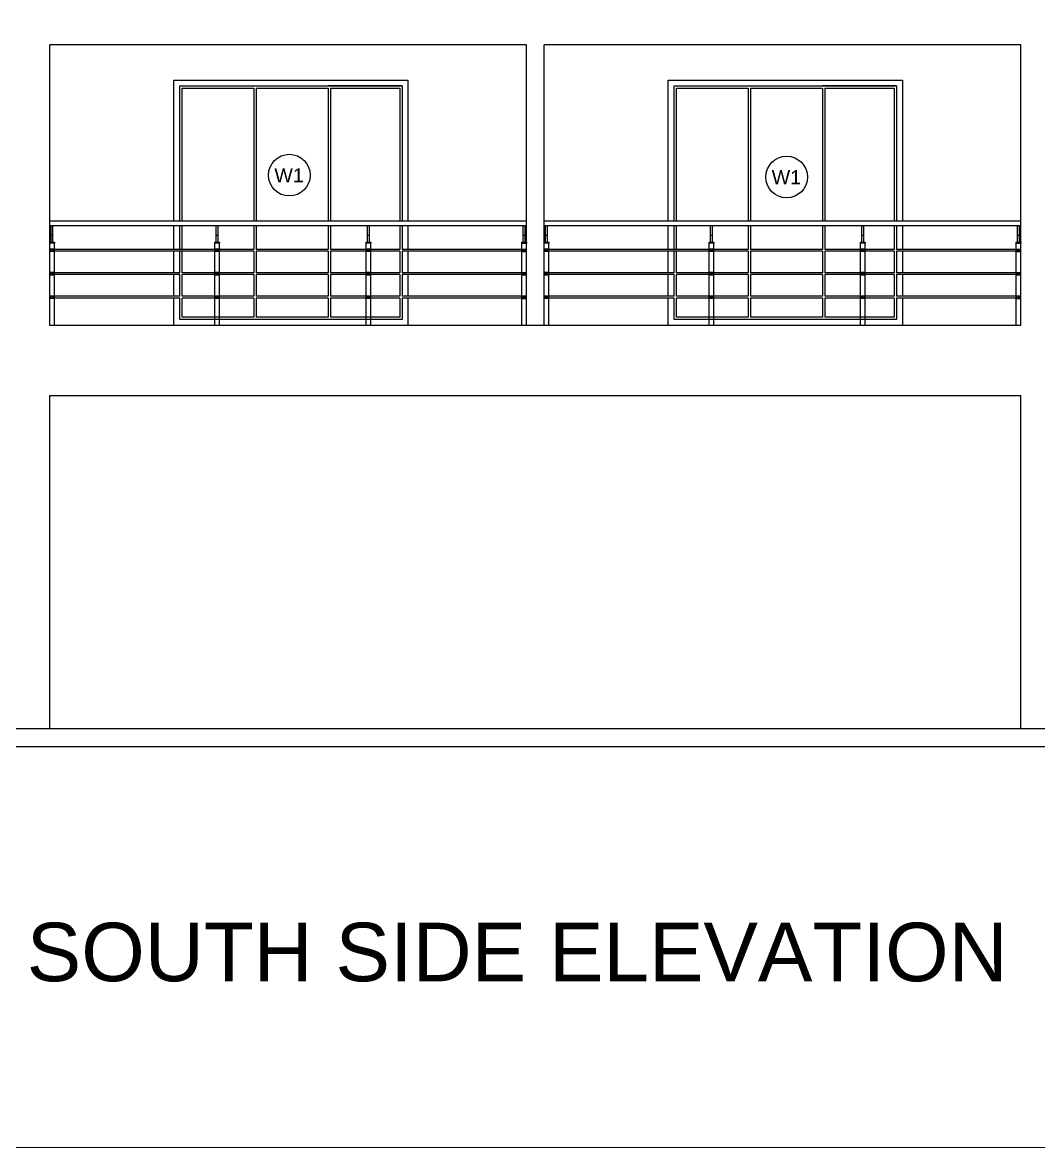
# Model space of a CAD drawing. Header units: millimetres. Extents: x -1932176 to 78768, y -1967 to 1266654.
# Drawn here: x -455786 to -447104, y 388134 to 397751 of the extents above; entities that cross this region are included whole.
import ezdxf

# ---------------------------------------------------------------- set-up
doc = ezdxf.new("R2010")
doc.units = ezdxf.units.MM
doc.layers.add('railing', color=212, linetype='Continuous', lineweight=25)
doc.layers.add('SHEET', color=7, linetype='Continuous', lineweight=13)
doc.styles.get("Standard").update_dxf_attribs({"font": 'arial.ttf'})

# ---------------------------------------------------------------- blocks, each defined once
blk = doc.blocks.new('ригеледержатель')
at = {"layer": 'railing', "ltscale": 10}
blk.add_lwpolyline([(148239.9, 1192434.6), (148269.9, 1192434.6), (148269.9, 1192416.6), (148239.9, 1192416.6)], close=True, dxfattribs=at)
blk.add_circle((148254.9, 1192425.6), 3, dxfattribs=at)

msp = doc.modelspace()

# ---------------------------------------------------------------- linework, layer by layer
at = {"ltscale": 30}
for p, q in [((-455554.05056, 395161.67608), (-455554.05056, 397561.20508)), ((-451479.05056, 397561.20508), (-455554.05056, 397561.20508)), ((-451479.05056, 395161.67608), (-451479.05056, 397561.20508)), ((-451329.05056, 395161.67608), (-451329.05056, 397561.20508)), ((-447254.05056, 397561.20508), (-451329.05056, 397561.20508)), ((-447254.05056, 395161.67608), (-447254.05056, 397561.20508)), ((-454442.36553, 397209.17608), (-452542.36553, 397209.17608)), ((-454442.36553, 397209.17608), (-453809.36553, 397209.17608)), ((-453809.36553, 397189.17608), (-453809.36553, 396053.70508)), ((-453789.36553, 397189.17608), (-453789.36553, 396053.70508)), ((-452542.36553, 397209.17608), (-453175.36553, 397209.17608)), ((-453175.36553, 397189.17608), (-453175.36553, 396053.70508)), ((-453155.36553, 397189.17608), (-453155.36553, 396053.70508)), ((-452542.36553, 397209.17608), (-452542.36553, 396734.47812)), ((-450217.36553, 397209.17608), (-448317.36553, 397209.17608)), ((-450217.36553, 397209.17608), (-449584.36553, 397209.17608)), ((-449584.36553, 397189.17608), (-449584.36553, 396053.70508)), ((-449564.36553, 397189.17608), (-449564.36553, 396053.70508)), ((-448317.36553, 397209.17608), (-448950.36553, 397209.17608)), ((-448950.36553, 397189.17608), (-448950.36553, 396053.70508)), ((-448930.36553, 397189.17608), (-448930.36553, 396053.70508)), ((-448317.36553, 397209.17608), (-448317.36553, 396734.47812)), ((-451479.05056, 396053.70508), (-455554.05056, 396053.70508)), ((-451479.05056, 396013.70508), (-455554.05056, 396013.70508)), ((-453809.36553, 396013.70508), (-453809.36553, 395811.70508)), ((-453789.36553, 396013.70508), (-453789.36553, 395811.70508)), ((-453175.36553, 396013.70508), (-453175.36553, 395811.70508)), ((-453155.36553, 396013.70508), (-453155.36553, 395811.70508)), ((-447254.05056, 396053.70508), (-451329.05056, 396053.70508)), ((-447254.05056, 396013.70508), (-451329.05056, 396013.70508)), ((-449584.36553, 396013.70508), (-449584.36553, 395811.70508)), ((-449564.36553, 396013.70508), (-449564.36553, 395811.70508)), ((-448950.36553, 396013.70508), (-448950.36553, 395811.70508)), ((-448930.36553, 396013.70508), (-448930.36553, 395811.70508)), ((-453809.36553, 395811.70508), (-455554.05056, 395811.70508)), ((-453175.36553, 395811.70508), (-453789.36553, 395811.70508)), ((-452562.36553, 395811.70508), (-453155.36553, 395811.70508)), ((-451479.05056, 395811.70508), (-452542.36553, 395811.70508)), ((-449584.36553, 395811.70508), (-451329.05056, 395811.70508)), ((-448950.36553, 395811.70508), (-449564.36553, 395811.70508)), ((-448337.36553, 395811.70508), (-448930.36553, 395811.70508)), ((-447254.05056, 395811.70508), (-448317.36553, 395811.70508)), ((-453809.36553, 395795.70508), (-455554.05056, 395795.70508)), ((-453809.36553, 395795.70508), (-453809.36553, 395611.70508)), ((-453789.36553, 395795.70508), (-453789.36553, 395611.70508)), ((-453175.36553, 395795.70508), (-453789.36553, 395795.70508)), ((-453175.36553, 395795.70508), (-453175.36553, 395611.70508)), ((-453155.36553, 395795.70508), (-453155.36553, 395611.70508)), ((-452562.36553, 395795.70508), (-453155.36553, 395795.70508)), ((-451479.05056, 395795.70508), (-452542.36553, 395795.70508)), ((-449584.36553, 395795.70508), (-451329.05056, 395795.70508)), ((-449584.36553, 395795.70508), (-449584.36553, 395611.70508)), ((-449564.36553, 395795.70508), (-449564.36553, 395611.70508)), ((-448950.36553, 395795.70508), (-449564.36553, 395795.70508)), ((-448950.36553, 395795.70508), (-448950.36553, 395611.70508)), ((-448930.36553, 395795.70508), (-448930.36553, 395611.70508)), ((-448337.36553, 395795.70508), (-448930.36553, 395795.70508)), ((-447254.05056, 395795.70508), (-448317.36553, 395795.70508)), ((-454442.36553, 395611.70508), (-455554.05056, 395611.70508)), ((-454442.36553, 395595.70508), (-455554.05056, 395595.70508)), ((-453809.36553, 395611.70508), (-454422.36553, 395611.70508)), ((-453809.36553, 395595.70508), (-454422.36553, 395595.70508)), ((-453809.36553, 395595.70508), (-453809.36553, 395411.70508)), ((-453175.36553, 395611.70508), (-453789.36553, 395611.70508)), ((-453789.36553, 395595.70508), (-453789.36553, 395411.70508)), ((-453175.36553, 395595.70508), (-453789.36553, 395595.70508)), ((-453175.36553, 395595.70508), (-453175.36553, 395411.70508)), ((-452562.36553, 395611.70508), (-453155.36553, 395611.70508)), ((-453155.36553, 395595.70508), (-453155.36553, 395411.70508)), ((-452562.36553, 395595.70508), (-453155.36553, 395595.70508)), ((-451479.05056, 395611.70508), (-452542.36553, 395611.70508)), ((-451479.05056, 395595.70508), (-452542.36553, 395595.70508)), ((-450217.36553, 395611.70508), (-451329.05056, 395611.70508)), ((-450217.36553, 395595.70508), (-451329.05056, 395595.70508)), ((-449584.36553, 395611.70508), (-450197.36553, 395611.70508)), ((-449584.36553, 395595.70508), (-450197.36553, 395595.70508)), ((-449584.36553, 395595.70508), (-449584.36553, 395411.70508)), ((-448950.36553, 395611.70508), (-449564.36553, 395611.70508)), ((-449564.36553, 395595.70508), (-449564.36553, 395411.70508)), ((-448950.36553, 395595.70508), (-449564.36553, 395595.70508)), ((-448950.36553, 395595.70508), (-448950.36553, 395411.70508)), ((-448337.36553, 395611.70508), (-448930.36553, 395611.70508)), ((-448930.36553, 395595.70508), (-448930.36553, 395411.70508)), ((-448337.36553, 395595.70508), (-448930.36553, 395595.70508)), ((-447254.05056, 395611.70508), (-448317.36553, 395611.70508)), ((-447254.05056, 395595.70508), (-448317.36553, 395595.70508)), ((-454442.36553, 395411.70508), (-455554.05056, 395411.70508)), ((-454442.36553, 395395.70508), (-455554.05056, 395395.70508)), ((-453809.36553, 395411.70508), (-454422.36553, 395411.70508)), ((-453809.36553, 395395.70508), (-454422.36553, 395395.70508)), ((-453809.36553, 395395.70508), (-453809.36553, 395231.67608)), ((-453175.36553, 395411.70508), (-453789.36553, 395411.70508)), ((-453789.36553, 395395.70508), (-453789.36553, 395231.67608)), ((-453175.36553, 395395.70508), (-453789.36553, 395395.70508)), ((-453175.36553, 395395.70508), (-453175.36553, 395231.67608)), ((-452562.36553, 395411.70508), (-453155.36553, 395411.70508)), ((-453155.36553, 395395.70508), (-453155.36553, 395231.67608)), ((-452562.36553, 395395.70508), (-453155.36553, 395395.70508)), ((-451479.05056, 395411.70508), (-452542.36553, 395411.70508)), ((-451479.05056, 395395.70508), (-452542.36553, 395395.70508)), ((-450217.36553, 395411.70508), (-451329.05056, 395411.70508)), ((-450217.36553, 395395.70508), (-451329.05056, 395395.70508)), ((-449584.36553, 395411.70508), (-450197.36553, 395411.70508)), ((-449584.36553, 395395.70508), (-450197.36553, 395395.70508)), ((-449584.36553, 395395.70508), (-449584.36553, 395231.67608)), ((-448950.36553, 395411.70508), (-449564.36553, 395411.70508)), ((-449564.36553, 395395.70508), (-449564.36553, 395231.67608)), ((-448950.36553, 395395.70508), (-449564.36553, 395395.70508)), ((-448950.36553, 395395.70508), (-448950.36553, 395231.67608)), ((-448337.36553, 395411.70508), (-448930.36553, 395411.70508)), ((-448930.36553, 395395.70508), (-448930.36553, 395231.67608)), ((-448337.36553, 395395.70508), (-448930.36553, 395395.70508)), ((-447254.05056, 395411.70508), (-448317.36553, 395411.70508)), ((-447254.05056, 395395.70508), (-448317.36553, 395395.70508)), ((-447254.05056, 395161.67608), (-455554.05056, 395161.67608)), ((-455554.05056, 391711.67608), (-455554.05056, 394561.67608)), ((-455554.05056, 394561.67608), (-447254.05056, 394561.67608)), ((-447254.05056, 391711.67608), (-447254.05056, 394561.67608)), ((-443202.66356, 391711.67608), (-459605.70363, 391711.67608)), ((-470017.95712, 391561.67608), (-438267.67432, 391561.67608))]:
    msp.add_line(p, q, dxfattribs=at)
at = {"ltscale": 10}
for p, q in [((-455542.05056, 395873.70508), (-455542.05056, 396013.70508)), ((-455526.05056, 395873.70508), (-455526.05056, 396013.70508)), ((-454131.25133, 395873.70508), (-454131.25133, 396013.70508)), ((-454115.25133, 395873.70508), (-454115.25133, 396013.70508)), ((-452837.34831, 395873.70508), (-452837.34831, 396013.70508)), ((-452821.34831, 395873.70508), (-452821.34831, 396013.70508)), ((-451507.05056, 395871.67608), (-451507.05056, 396013.70508)), ((-451491.05056, 395871.67608), (-451491.05056, 396013.70508)), ((-451317.05056, 395873.70508), (-451317.05056, 396013.70508)), ((-451301.05056, 395873.70508), (-451301.05056, 396013.70508)), ((-449906.25133, 395873.70508), (-449906.25133, 396013.70508)), ((-449890.25133, 395873.70508), (-449890.25133, 396013.70508)), ((-448612.34831, 395873.70508), (-448612.34831, 396013.70508)), ((-448596.34831, 395873.70508), (-448596.34831, 396013.70508)), ((-447282.05056, 395871.67608), (-447282.05056, 396013.70508)), ((-447266.05056, 395871.67608), (-447266.05056, 396013.70508)), ((-455554.05056, 395811.70508), (-455554.05056, 395863.70508)), ((-455554.05056, 395611.70508), (-455554.05056, 395811.70508)), ((-455514.05056, 395811.70508), (-455514.05056, 395863.70508)), ((-454143.25133, 395811.70508), (-454143.25133, 395863.70508)), ((-454143.25133, 395611.70508), (-454143.25133, 395811.70508)), ((-454103.25133, 395811.70508), (-454103.25133, 395863.70508)), ((-452849.34831, 395811.70508), (-452849.34831, 395863.70508)), ((-452849.34831, 395611.70508), (-452849.34831, 395811.70508)), ((-452809.34831, 395811.70508), (-452809.34831, 395863.70508)), ((-451519.05056, 395809.67608), (-451519.05056, 395861.67608)), ((-451519.05056, 395609.67608), (-451519.05056, 395809.67608)), ((-451479.05056, 395809.67608), (-451479.05056, 395861.67608)), ((-451329.05056, 395811.70508), (-451329.05056, 395863.70508)), ((-451329.05056, 395611.70508), (-451329.05056, 395811.70508)), ((-451289.05056, 395811.70508), (-451289.05056, 395863.70508)), ((-449918.25133, 395811.70508), (-449918.25133, 395863.70508)), ((-449918.25133, 395611.70508), (-449918.25133, 395811.70508)), ((-449878.25133, 395811.70508), (-449878.25133, 395863.70508)), ((-448624.34831, 395811.70508), (-448624.34831, 395863.70508)), ((-448624.34831, 395611.70508), (-448624.34831, 395811.70508)), ((-448584.34831, 395811.70508), (-448584.34831, 395863.70508)), ((-447294.05056, 395809.67608), (-447294.05056, 395861.67608)), ((-447294.05056, 395609.67608), (-447294.05056, 395809.67608)), ((-447254.05056, 395809.67608), (-447254.05056, 395861.67608)), ((-455514.05056, 395611.70508), (-455514.05056, 395795.70508)), ((-454103.25133, 395611.70508), (-454103.25133, 395795.70508)), ((-452809.34831, 395611.70508), (-452809.34831, 395795.70508)), ((-451479.05056, 395609.67608), (-451479.05056, 395793.67608)), ((-451289.05056, 395611.70508), (-451289.05056, 395795.70508)), ((-449878.25133, 395611.70508), (-449878.25133, 395795.70508)), ((-448584.34831, 395611.70508), (-448584.34831, 395795.70508)), ((-447254.05056, 395609.67608), (-447254.05056, 395793.67608)), ((-455554.05056, 395411.70508), (-455554.05056, 395611.70508)), ((-455514.05056, 395411.70508), (-455514.05056, 395595.70508)), ((-454143.25133, 395411.70508), (-454143.25133, 395611.70508)), ((-454103.25133, 395411.70508), (-454103.25133, 395595.70508)), ((-452849.34831, 395411.70508), (-452849.34831, 395611.70508)), ((-452809.34831, 395411.70508), (-452809.34831, 395595.70508)), ((-451519.05056, 395409.67608), (-451519.05056, 395609.67608)), ((-451479.05056, 395409.67608), (-451479.05056, 395593.67608)), ((-451329.05056, 395411.70508), (-451329.05056, 395611.70508)), ((-451289.05056, 395411.70508), (-451289.05056, 395595.70508)), ((-449918.25133, 395411.70508), (-449918.25133, 395611.70508)), ((-449878.25133, 395411.70508), (-449878.25133, 395595.70508)), ((-448624.34831, 395411.70508), (-448624.34831, 395611.70508)), ((-448584.34831, 395411.70508), (-448584.34831, 395595.70508)), ((-447294.05056, 395409.67608), (-447294.05056, 395609.67608)), ((-447254.05056, 395409.67608), (-447254.05056, 395593.67608)), ((-455554.05056, 395161.67608), (-455554.05056, 395411.70508)), ((-455514.05056, 395163.70508), (-455514.05056, 395395.70508)), ((-454143.25133, 395161.67608), (-454143.25133, 395411.70508)), ((-454103.25133, 395163.70508), (-454103.25133, 395395.70508)), ((-452849.34831, 395161.67608), (-452849.34831, 395411.70508)), ((-452809.34831, 395163.70508), (-452809.34831, 395395.70508)), ((-451519.05056, 395161.67608), (-451519.05056, 395409.67608)), ((-451479.05056, 395161.67608), (-451479.05056, 395393.67608)), ((-451329.05056, 395161.67608), (-451329.05056, 395411.70508)), ((-451289.05056, 395163.70508), (-451289.05056, 395395.70508)), ((-449918.25133, 395161.67608), (-449918.25133, 395411.70508)), ((-449878.25133, 395163.70508), (-449878.25133, 395395.70508)), ((-448624.34831, 395161.67608), (-448624.34831, 395411.70508)), ((-448584.34831, 395163.70508), (-448584.34831, 395395.70508)), ((-447294.05056, 395161.67608), (-447294.05056, 395409.67608)), ((-447254.05056, 395161.67608), (-447254.05056, 395393.67608))]:
    msp.add_line(p, q, dxfattribs=at)
at = {"ltscale": 100}
for p, q in [((-455542.05056, 395933.70508), (-455526.05056, 395933.70508)), ((-454131.25133, 395933.70508), (-454115.25133, 395933.70508)), ((-452837.34831, 395933.70508), (-452821.34831, 395933.70508)), ((-451507.05056, 395931.67608), (-451491.05056, 395931.67608)), ((-451317.05056, 395933.70508), (-451301.05056, 395933.70508)), ((-449906.25133, 395933.70508), (-449890.25133, 395933.70508)), ((-448612.34831, 395933.70508), (-448596.34831, 395933.70508)), ((-447282.05056, 395931.67608), (-447266.05056, 395931.67608))]:
    msp.add_line(p, q, dxfattribs=at)
for p, q in [((-455514.05056, 395161.67608), (-455514.05056, 395873.70508)), ((-454103.25133, 395161.67608), (-454103.25133, 395873.70508)), ((-452809.34831, 395161.67608), (-452809.34831, 395873.70508)), ((-451479.05056, 395161.67608), (-451479.05056, 395871.67608)), ((-451289.05056, 395161.67608), (-451289.05056, 395873.70508)), ((-449878.25133, 395161.67608), (-449878.25133, 395873.70508)), ((-448584.34831, 395161.67608), (-448584.34831, 395873.70508)), ((-447254.05056, 395161.67608), (-447254.05056, 395871.67608))]:
    msp.add_line(p, q)
at = {"linetype": 'ByBlock', "lineweight": 20}
for p, q in [((-455514.05056, 395161.67608), (-455554.05056, 395161.67608)), ((-454103.25133, 395161.67608), (-454143.25133, 395161.67608)), ((-452809.34831, 395161.67608), (-452849.34831, 395161.67608)), ((-451479.05056, 395161.67608), (-451519.05056, 395161.67608)), ((-451289.05056, 395161.67608), (-451329.05056, 395161.67608)), ((-449878.25133, 395161.67608), (-449918.25133, 395161.67608)), ((-448584.34831, 395161.67608), (-448624.34831, 395161.67608)), ((-447254.05056, 395161.67608), (-447294.05056, 395161.67608))]:
    msp.add_line(p, q, dxfattribs=at)
at = {"ltscale": 30}
for points in [[(-454492.36553, 396053.70508), (-454492.36553, 397259.17608), (-452492.36553, 397259.17608), (-452492.36553, 396053.70508)], [(-450267.36553, 396053.70508), (-450267.36553, 397259.17608), (-448267.36553, 397259.17608), (-448267.36553, 396053.70508)], [(-454442.36553, 396053.70508), (-454442.36553, 397209.17608), (-452542.36553, 397209.17608), (-452542.36553, 396053.70508)], [(-454422.36553, 396053.70508), (-454422.36553, 397189.17608), (-453809.36553, 397189.17608)], [(-453789.36553, 397189.17608), (-453175.36553, 397189.17608)], [(-453155.36553, 397189.17608), (-452562.36553, 397189.17608), (-452562.36553, 396053.70508)], [(-450217.36553, 396053.70508), (-450217.36553, 397209.17608), (-448317.36553, 397209.17608), (-448317.36553, 396053.70508)], [(-450197.36553, 396053.70508), (-450197.36553, 397189.17608), (-449584.36553, 397189.17608)], [(-449564.36553, 397189.17608), (-448950.36553, 397189.17608)], [(-448930.36553, 397189.17608), (-448337.36553, 397189.17608), (-448337.36553, 396053.70508)], [(-454492.36553, 395811.70508), (-454492.36553, 396013.70508)], [(-454442.36553, 395811.70508), (-454442.36553, 396013.70508)], [(-454422.36553, 395811.70508), (-454422.36553, 396013.70508)], [(-452562.36553, 396013.70508), (-452562.36553, 395811.70508)], [(-452542.36553, 396013.70508), (-452542.36553, 395811.70508)], [(-452492.36553, 396013.70508), (-452492.36553, 395811.70508)], [(-450267.36553, 395811.70508), (-450267.36553, 396013.70508)], [(-450217.36553, 395811.70508), (-450217.36553, 396013.70508)], [(-450197.36553, 395811.70508), (-450197.36553, 396013.70508)], [(-448337.36553, 396013.70508), (-448337.36553, 395811.70508)], [(-448317.36553, 396013.70508), (-448317.36553, 395811.70508)], [(-448267.36553, 396013.70508), (-448267.36553, 395811.70508)], [(-454492.36553, 395611.70508), (-454492.36553, 395795.70508)], [(-454442.36553, 395611.70508), (-454442.36553, 395795.70508)], [(-454422.36553, 395611.70508), (-454422.36553, 395795.70508)], [(-452562.36553, 395795.70508), (-452562.36553, 395611.70508)], [(-452542.36553, 395795.70508), (-452542.36553, 395611.70508)], [(-452492.36553, 395795.70508), (-452492.36553, 395611.70508)], [(-450267.36553, 395611.70508), (-450267.36553, 395795.70508)], [(-450217.36553, 395611.70508), (-450217.36553, 395795.70508)], [(-450197.36553, 395611.70508), (-450197.36553, 395795.70508)], [(-448337.36553, 395795.70508), (-448337.36553, 395611.70508)], [(-448317.36553, 395795.70508), (-448317.36553, 395611.70508)], [(-448267.36553, 395795.70508), (-448267.36553, 395611.70508)], [(-454492.36553, 395411.70508), (-454492.36553, 395595.70508)], [(-454442.36553, 395411.70508), (-454442.36553, 395595.70508)], [(-454422.36553, 395411.70508), (-454422.36553, 395595.70508)], [(-452562.36553, 395595.70508), (-452562.36553, 395411.70508)], [(-452542.36553, 395595.70508), (-452542.36553, 395411.70508)], [(-452492.36553, 395595.70508), (-452492.36553, 395411.70508)], [(-450267.36553, 395411.70508), (-450267.36553, 395595.70508)], [(-450217.36553, 395411.70508), (-450217.36553, 395595.70508)], [(-450197.36553, 395411.70508), (-450197.36553, 395595.70508)], [(-448337.36553, 395595.70508), (-448337.36553, 395411.70508)], [(-448317.36553, 395595.70508), (-448317.36553, 395411.70508)], [(-448267.36553, 395595.70508), (-448267.36553, 395411.70508)], [(-454492.36553, 395161.67608), (-454492.36553, 395395.70508)], [(-452542.36553, 395395.70508), (-452542.36553, 395211.67608), (-454442.36553, 395211.67608), (-454442.36553, 395395.70508)], [(-453809.36553, 395231.67608), (-454422.36553, 395231.67608), (-454422.36553, 395395.70508)], [(-452562.36553, 395395.70508), (-452562.36553, 395231.67608), (-453155.36553, 395231.67608)], [(-452492.36553, 395395.70508), (-452492.36553, 395161.67608)], [(-450267.36553, 395161.67608), (-450267.36553, 395395.70508)], [(-448317.36553, 395395.70508), (-448317.36553, 395211.67608), (-450217.36553, 395211.67608), (-450217.36553, 395395.70508)], [(-449584.36553, 395231.67608), (-450197.36553, 395231.67608), (-450197.36553, 395395.70508)], [(-448337.36553, 395395.70508), (-448337.36553, 395231.67608), (-448930.36553, 395231.67608)], [(-448267.36553, 395395.70508), (-448267.36553, 395161.67608)], [(-453175.36553, 395231.67608), (-453789.36553, 395231.67608)], [(-448950.36553, 395231.67608), (-449564.36553, 395231.67608)]]:
    msp.add_lwpolyline(points, dxfattribs=at)
at = {"ltscale": 10}
for points in [[(-455554.05056, 395873.70508), (-455514.05056, 395873.70508), (-455514.05056, 395863.70508), (-455554.05056, 395863.70508)], [(-454143.25133, 395873.70508), (-454103.25133, 395873.70508), (-454103.25133, 395863.70508), (-454143.25133, 395863.70508)], [(-452849.34831, 395873.70508), (-452809.34831, 395873.70508), (-452809.34831, 395863.70508), (-452849.34831, 395863.70508)], [(-451519.05056, 395871.67608), (-451479.05056, 395871.67608), (-451479.05056, 395861.67608), (-451519.05056, 395861.67608)], [(-451329.05056, 395873.70508), (-451289.05056, 395873.70508), (-451289.05056, 395863.70508), (-451329.05056, 395863.70508)], [(-449918.25133, 395873.70508), (-449878.25133, 395873.70508), (-449878.25133, 395863.70508), (-449918.25133, 395863.70508)], [(-448624.34831, 395873.70508), (-448584.34831, 395873.70508), (-448584.34831, 395863.70508), (-448624.34831, 395863.70508)], [(-447294.05056, 395871.67608), (-447254.05056, 395871.67608), (-447254.05056, 395861.67608), (-447294.05056, 395861.67608)]]:
    msp.add_lwpolyline(points, close=True, dxfattribs=at)
at = {"color": 252, "ltscale": 30}
for centre in [(-453506.15056, 396445.94474), (-449256.22951, 396429.92476)]:
    msp.add_circle(centre, 178.13957, dxfattribs=at)
at = {"layer": 'SHEET'}
msp.add_lwpolyline([(-477446.92202, 425741.16352), (-427511.16749, 425741.16352), (-427511.16749, 388134.37539), (-477446.92202, 388134.37539)], close=True, dxfattribs=at)

# ---------------------------------------------------------------- block references
at = {"xscale": -1}
for p in [(-307279.15869, -796621.90464), (-305868.35945, -796621.90464), (-304574.45644, -796621.90464), (-303244.15869, -796623.93364), (-303054.15869, -796621.90464), (-301643.35945, -796621.90464), (-300349.45644, -796621.90464), (-299019.15869, -796623.93364), (-307279.15869, -796821.90464), (-305868.35945, -796821.90464), (-304574.45644, -796821.90464), (-303244.15869, -796823.93364), (-303054.15869, -796821.90464), (-301643.35945, -796821.90464), (-300349.45644, -796821.90464), (-299019.15869, -796823.93364), (-307279.15869, -797021.90464), (-305868.35945, -797021.90464), (-304574.45644, -797021.90464), (-303244.15869, -797023.93364), (-303054.15869, -797021.90464), (-301643.35945, -797021.90464), (-300349.45644, -797021.90464), (-299019.15869, -797023.93364)]:
    msp.add_blockref('ригеледержатель', p, dxfattribs=at)

# ---------------------------------------------------------------- texts
at = {"color": 252, "transparency": 16777216, "char_height": 120, "attachment_point": 1}
for insert in [(-453633.9472, 396504.52064), (-449384.02616, 396488.50066)]:
    msp.add_mtext_dynamic_manual_height_columns('W1', width=74.86437, gutter_width=11139.68641, heights=[0], dxfattribs=dict(at, insert=insert))
at = {"ltscale": 30, "insert": (-455750.35636, 390055.53704), "char_height": 500, "attachment_point": 1}
msp.add_mtext_dynamic_manual_height_columns('SOUTH SIDE ELEVATION', width=10332.6613347, gutter_width=12.5, heights=[0], dxfattribs=at)

doc.saveas('drawing.dxf')
